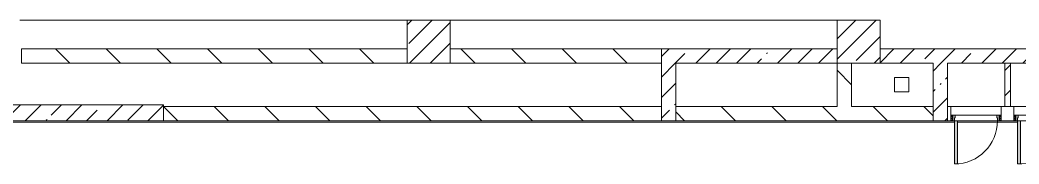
# Model space of a CAD drawing. Header units: millimetres. Extents: x -5426 to 189269, y -8553 to 29000.
# Drawn here: x 105019 to 118957, y 10300 to 12300 of the extents above; entities that cross this region are included whole.
import ezdxf

# ---------------------------------------------------------------- set-up
doc = ezdxf.new("R2010")
doc.units = ezdxf.units.MM
for name, color, linetype, lineweight, true_color in [('A-DOOR-2', 7, 'Continuous', 5, 0xaaaaaa), ('A-DOOR-3', 7, 'Continuous', 5, 0xe2e2e2), ('A-DOOR-FRAM-2', 7, 'Continuous', 5, 0xe2e2e2), ('A-DOOR-FRAM-3', 7, 'Continuous', 5, 0xaaaaaa), ('A-FLOR-2', 7, 'Continuous', 5, 0xaaaaaa)]:
    doc.layers.add(name, color=color, linetype=linetype, lineweight=lineweight, true_color=true_color)
for name, color, linetype, lineweight in [('A-WALL', 7, 'Continuous', 9), ('I-WALL-20', 7, 'Continuous', 5), ('S-COLS-2', 7, 'Continuous', 5)]:
    doc.layers.add(name, color=color, linetype=linetype, lineweight=lineweight)
pattern_1 = [(135, (62258.8, 0), (-353.5534, -353.5534), [])]
pattern_2 = [(45, (62258.82, 0), (-285.1231, 285.1231), []), (45, (62543.95, 0), (-285.1231, 285.1231), [504.031, -100.806, 16.764, -84.042])]
pattern_3 = [(135, (1951.41, 164.685), (-14.14214, -14.14214), []), (225, (1951.41, 164.685), (14.14214, -14.14214), [])]
pattern_4 = [(45, (-171.384, 164.685), (-14.1421, 14.1421), []), (135, (-171.384, 164.685), (-14.1421, -14.1421), [])]

# ---------------------------------------------------------------- blocks, each defined once
blk = doc.blocks.new('BSC_Колонна _Прямоугольная - 600х600-23205375-3_4_1_птичка')
at = {"layer": 'S-COLS-2'}
h = blk.add_hatch(dxfattribs=at)
h.set_pattern_fill('FP_72', color=256, style=0, pattern_type=2)
h.set_pattern_definition([(45, (-54460, -12000), (-285.123, 285.123), []), (45, (-54174.88, -12000), (-285.123, 285.123), [504.031, -100.806, 16.764, -84.042])])
h.paths.add_polyline_path([(-300, -300), (300, -300), (300, 300), (-300, 300)])
for p, q in [((300, 300), (-300, 300)), ((-300, 300), (-300, -300)), ((300, -300), (300, 300)), ((-300, -300), (300, -300))]:
    blk.add_line(p, q, dxfattribs=at)
blk = doc.blocks.new('110_Дверь_СКБ_1Ст - д-18 700x2100h_Технический шкаф ЭОМ и СС-V146-3_4_1_птичка')
at = {"layer": 'A-DOOR-2'}
h = blk.add_hatch(dxfattribs=at)
h.set_pattern_fill('FP_30', color=256, style=0, pattern_type=2)
h.set_pattern_definition(pattern_3)
h.paths.add_polyline_path([(362.5, 100), (337.5, 100), (337.5, 20), (362.5, 20)])
at = {"layer": 'A-DOOR-3'}
h = blk.add_hatch(color=256, dxfattribs=at)
h.paths.add_polyline_path([(-312.5, 100), (-312.5, 20), (-277.5, 20), (-277.5, 60), (-287.5, 60), (-292.5, 100)])
h.paths.add_polyline_path([(312.5, 100), (312.5, 60), (302.5, 60), (302.5, 20), (337.5, 20), (337.5, 100)])
at = {"layer": 'A-DOOR-FRAM-2'}
blk.add_hatch(color=256, dxfattribs=at).paths.add_polyline_path([(272.5, 700), (272.5, 100), (312.5, 100), (312.5, 700)])
at = {"layer": 'A-DOOR-FRAM-3'}
h = blk.add_hatch(dxfattribs=at)
h.set_pattern_fill('FP_31', color=256, style=0, pattern_type=2)
h.set_pattern_definition(pattern_4)
h.paths.add_polyline_path([(-312.5, 100), (-337.5, 100), (-337.5, 20), (-312.5, 20)])
at = {"layer": 'A-DOOR-2'}
for p, q in [((312.5, 700), (272.5, 700)), ((272.5, 700), (272.5, 100)), ((312.5, 100), (312.5, 700)), ((272.5, 100), (312.5, 100))]:
    blk.add_line(p, q, dxfattribs=at)
blk.add_arc((312.5, 100), 600, 90, 180, dxfattribs=at)
at = {"layer": 'A-DOOR-FRAM-3'}
for p, q in [((-312.5, 100), (-337.5, 100)), ((-337.5, 100), (-337.5, 20)), ((-337.5, 20), (-312.5, 20)), ((-287.5, 100), (-312.5, 100)), ((-312.5, 100), (-312.5, 20)), ((-312.5, 20), (-312.5, 100)), ((-312.5, 20), (-277.5, 20)), ((-287.5, 60), (-287.5, 100)), ((-287.5, 100), (272.5, 100)), ((-277.5, 60), (-287.5, 60)), ((-277.5, 20), (-277.5, 60)), ((302.5, 20), (-277.5, 20)), ((312.5, 60), (302.5, 60)), ((302.5, 60), (302.5, 20)), ((302.5, 20), (337.5, 20)), ((312.5, 100), (312.5, 60)), ((337.5, 100), (312.5, 100)), ((337.5, 20), (337.5, 100)), ((362.5, 100), (337.5, 100)), ((337.5, 100), (337.5, 20)), ((337.5, 20), (362.5, 20)), ((362.5, 20), (362.5, 100))]:
    blk.add_line(p, q, dxfattribs=at)
blk = doc.blocks.new('110_Дверь_СКБ_1Ст - д-18 700x2100h_Технический шкаф ЭОМ и СС-23257539-3_4_1_птичка')
at = {"layer": 'A-DOOR-2'}
h = blk.add_hatch(dxfattribs=at)
h.set_pattern_fill('FP_30', color=256, style=0, pattern_type=2)
h.set_pattern_definition(pattern_3)
h.paths.add_polyline_path([(362.5, 100), (337.5, 100), (337.5, 20), (362.5, 20)])
at = {"layer": 'A-DOOR-3'}
h = blk.add_hatch(color=256, dxfattribs=at)
h.paths.add_polyline_path([(312.5, 100), (312.5, 60), (302.5, 60), (302.5, 20), (337.5, 20), (337.5, 100)])
h.paths.add_polyline_path([(-287.5, 100), (-312.5, 100), (-312.5, 20), (-277.5, 20), (-277.5, 60), (-287.5, 60)])
at = {"layer": 'A-DOOR-FRAM-2'}
blk.add_hatch(color=256, dxfattribs=at).paths.add_polyline_path([(272.5, 700), (272.5, 100), (312.5, 100), (312.5, 700), (281.5, 700)])
at = {"layer": 'A-DOOR-FRAM-3'}
h = blk.add_hatch(dxfattribs=at)
h.set_pattern_fill('FP_31', color=256, style=0, pattern_type=2)
h.set_pattern_definition(pattern_4)
h.paths.add_polyline_path([(-312.5, 100), (-337.5, 100), (-337.5, 20), (-312.5, 20)])
at = {"layer": 'A-DOOR-2'}
for p, q in [((312.5, 700), (272.5, 700)), ((272.5, 700), (272.5, 100)), ((312.5, 100), (312.5, 700)), ((272.5, 100), (312.5, 100))]:
    blk.add_line(p, q, dxfattribs=at)
blk.add_arc((312.5, 100), 600, 90, 180, dxfattribs=at)
at = {"layer": 'A-DOOR-FRAM-3'}
for p, q in [((-312.5, 100), (-337.5, 100)), ((-337.5, 100), (-337.5, 20)), ((-337.5, 20), (-312.5, 20)), ((-287.5, 100), (-312.5, 100)), ((-312.5, 100), (-312.5, 20)), ((-312.5, 20), (-312.5, 100)), ((-312.5, 20), (-277.5, 20)), ((-287.5, 60), (-287.5, 100)), ((-287.5, 100), (272.5, 100)), ((-277.5, 60), (-287.5, 60)), ((-277.5, 20), (-277.5, 60)), ((302.5, 20), (-277.5, 20)), ((312.5, 60), (302.5, 60)), ((302.5, 60), (302.5, 20)), ((302.5, 20), (337.5, 20)), ((312.5, 100), (312.5, 60)), ((337.5, 100), (312.5, 100)), ((337.5, 20), (337.5, 100)), ((362.5, 100), (337.5, 100)), ((337.5, 100), (337.5, 20)), ((337.5, 20), (362.5, 20)), ((362.5, 20), (362.5, 100))]:
    blk.add_line(p, q, dxfattribs=at)

msp = doc.modelspace()

# ---------------------------------------------------------------- hatches: boundary and pattern name
at = {"layer": 'I-WALL-20'}
h = msp.add_hatch(dxfattribs=at)
h.set_pattern_fill('FP_69', color=256, style=0, pattern_type=2)
h.set_pattern_definition(pattern_1)
h.paths.add_polyline_path([(113968.8, 11700), (113968.8, 11900), (111018.8, 11900), (111018.8, 11700)])
h.paths.add_polyline_path([(107941.3, 11700), (110418.8, 11700), (110418.8, 11900), (105038.8, 11900), (105038.8, 11700)])
h = msp.add_hatch(dxfattribs=at)
h.set_pattern_fill('FP_66', color=256, style=0, pattern_type=2)
h.set_pattern_definition(pattern_2)
h.paths.add_polyline_path([(116418.8, 11700), (116418.8, 11900), (113968.8, 11900), (113968.8, 11700), (115398.9, 11700)])
h = msp.add_hatch(dxfattribs=at)
h.set_pattern_fill('FP_66', color=256, style=0, pattern_type=2)
h.set_pattern_definition(pattern_2)
h.paths.add_polyline_path([(124218.8, 11700), (128418.8, 11700), (128418.8, 11900), (123018.8, 11900), (123018.8, 11700), (123618.8, 11700)])
h.paths.add_polyline_path([(121598.8, 11700), (122418.8, 11700), (122418.8, 11900), (117018.8, 11900), (117018.8, 11700), (121398.8, 11700)])
h = msp.add_hatch(dxfattribs=at)
h.set_pattern_fill('FP_66', color=256, style=0, pattern_type=2)
h.set_pattern_definition(pattern_2)
h.paths.add_polyline_path([(113968.8, 10900), (114168.8, 10900), (114168.8, 11700), (113968.8, 11700), (113968.8, 11100)])
h = msp.add_hatch(dxfattribs=at)
h.set_pattern_fill('FP_69', color=256, style=0, pattern_type=2)
h.set_pattern_definition(pattern_1)
h.paths.add_polyline_path([(116418.8, 11100), (116618.8, 11100), (116618.8, 11700), (116418.8, 11700), (116418.8, 11221)])
h = msp.add_hatch(dxfattribs=at)
h.set_pattern_fill('FP_66', color=256, style=0, pattern_type=2)
h.set_pattern_definition(pattern_2)
h.paths.add_polyline_path([(117758.8, 10900), (117958.8, 10900), (117958.8, 11700), (117758.8, 11700), (117758.8, 11100)])
h = msp.add_hatch(dxfattribs=at)
h.set_pattern_fill('FP_71', color=256, style=0, pattern_type=2)
h.set_pattern_definition([(45, (62258.82, 0), (-176.7767, 176.7767), [])])
h.paths.add_polyline_path([(118838.1, 11100), (118838.1, 11700), (118758.1, 11700), (118758.1, 11100)])
h = msp.add_hatch(dxfattribs=at)
h.set_pattern_fill('FP_66', color=256, style=0, pattern_type=2)
h.set_pattern_definition(pattern_2)
h.paths.add_polyline_path([(107018.8, 10900), (107018.8, 11120), (104638.8, 11120), (104638.8, 10900)])
h = msp.add_hatch(dxfattribs=at)
h.set_pattern_fill('FP_69', color=256, style=0, pattern_type=2)
h.set_pattern_definition(pattern_1)
h.paths.add_polyline_path([(123418.8, 10900), (123418.8, 11100), (121598.8, 11100), (121598.8, 10900), (122856.5, 10900)])
h.paths.add_polyline_path([(119593.8, 10900), (119766.6, 10900), (119766.6, 11100), (119586.6, 11100), (119586.6, 10900)])
h.paths.add_polyline_path([(120466.6, 10900), (120646.6, 10900), (120646.6, 11100), (120466.6, 11100), (120466.6, 10980)])
h.paths.add_polyline_path([(121398.8, 10900), (121398.8, 11100), (121346.6, 11100), (121346.6, 10900)])
h.paths.add_polyline_path([(118886.6, 10900), (118886.6, 11100), (118706.6, 11100), (118706.6, 10900)])
h.paths.add_polyline_path([(117263.3, 10900), (117758.8, 10900), (117758.8, 11100), (114168.8, 11100), (114168.8, 10900), (115398.9, 10900)])
h.paths.add_polyline_path([(117958.8, 10900), (118006.6, 10900), (118006.6, 11100), (117958.8, 11100), (117958.8, 10980)])
h.paths.add_polyline_path([(111670.1, 10900), (113968.8, 10900), (113968.8, 11100), (107018.8, 11100), (107018.8, 10900), (107941.3, 10900)])
at = {"layer": 'S-COLS-2'}
h = msp.add_hatch(dxfattribs=at)
h.set_pattern_fill('FP_66', color=256, style=0, pattern_type=2)
h.set_pattern_definition(pattern_2)
h.paths.add_polyline_path([(111018.8, 11700), (111018.8, 12300), (110418.8, 12300), (110418.8, 11700)])

# ---------------------------------------------------------------- linework, layer by layer
at = {"layer": 'A-FLOR-2'}
for p, q in [((110418.8, 12300), (105018.8, 12300)), ((116418.8, 12300), (111018.8, 12300)), ((117218.8, 11500), (117418.8, 11500)), ((117218.8, 11300), (117218.8, 11500)), ((117418.8, 11500), (117418.8, 11300)), ((117418.8, 11300), (117218.8, 11300)), ((118056.6, 10880), (104658.8, 10880)), ((118936.6, 10880), (118096.6, 10880))]:
    msp.add_line(p, q, dxfattribs=at)
at = {"layer": 'A-WALL'}
for p, q in [((113968.8, 11700), (113968.8, 11900)), ((118838.1, 11700), (118758.1, 11700)), ((113968.8, 10900), (113968.8, 11100)), ((114168.8, 10900), (114168.8, 11100)), ((117758.8, 10900), (117758.8, 11100)), ((117958.8, 10900), (117958.8, 11100)), ((118758.1, 11100), (118838.1, 11100))]:
    msp.add_line(p, q, dxfattribs=at)
at = {"layer": 'I-WALL-20'}
for p, q in [((110418.8, 11900), (105038.8, 11900)), ((105038.8, 11900), (105038.8, 11700)), ((110418.8, 11700), (110418.8, 11900)), ((116418.8, 11900), (111018.8, 11900)), ((111018.8, 11900), (111018.8, 11700)), ((122418.8, 11900), (117018.8, 11900)), ((105038.8, 11700), (110418.8, 11700)), ((111018.8, 11700), (113968.8, 11700)), ((113968.8, 11700), (113968.8, 11100)), ((114168.8, 11100), (114168.8, 11700)), ((114168.8, 11700), (116418.8, 11700)), ((116418.8, 11700), (116418.8, 11100)), ((116618.8, 11100), (116618.8, 11700)), ((117018.8, 11700), (117758.8, 11700)), ((117758.8, 11700), (117758.8, 11100)), ((117958.8, 11100), (117958.8, 11700)), ((117958.8, 11700), (118758.1, 11700)), ((118758.1, 11700), (118758.1, 11100)), ((118838.1, 11100), (118838.1, 11700)), ((118838.1, 11700), (119638.1, 11700)), ((107018.8, 11120), (104638.8, 11120)), ((107018.8, 10900), (107018.8, 11120)), ((113968.8, 11100), (107018.8, 11100)), ((116418.8, 11100), (114168.8, 11100)), ((117758.8, 11100), (116618.8, 11100)), ((117958.8, 11100), (118758.1, 11100)), ((118006.6, 10980), (118006.6, 11100)), ((118706.6, 11100), (118706.6, 10980)), ((118838.1, 11100), (119638.1, 11100)), ((118886.6, 10980), (118886.6, 11100)), ((104638.8, 10900), (118006.6, 10900)), ((118706.6, 10900), (118886.6, 10900))]:
    msp.add_line(p, q, dxfattribs=at)
at = {"layer": 'S-COLS-2'}
for p, q in [((111018.8, 12300), (110418.8, 12300)), ((110418.8, 12300), (110418.8, 11900)), ((111018.8, 11900), (111018.8, 12300)), ((110418.8, 11900), (110418.8, 11700)), ((111018.8, 11700), (111018.8, 11900)), ((110418.8, 11700), (111018.8, 11700))]:
    msp.add_line(p, q, dxfattribs=at)

# ---------------------------------------------------------------- block references
at = {"layer": 'A-DOOR-2', "rotation": 180}
for name, p in [('110_Дверь_СКБ_1Ст - д-18 700x2100h_Технический шкаф ЭОМ и СС-V146-3_4_1_птичка', (118369.1, 11000)), ('110_Дверь_СКБ_1Ст - д-18 700x2100h_Технический шкаф ЭОМ и СС-23257539-3_4_1_птичка', (119249.1, 11000))]:
    msp.add_blockref(name, p, dxfattribs=at)
at = {"layer": 'S-COLS-2'}
msp.add_blockref('BSC_Колонна _Прямоугольная - 600х600-23205375-3_4_1_птичка', (116718.8, 12000), dxfattribs=at)

doc.saveas('drawing.dxf')
